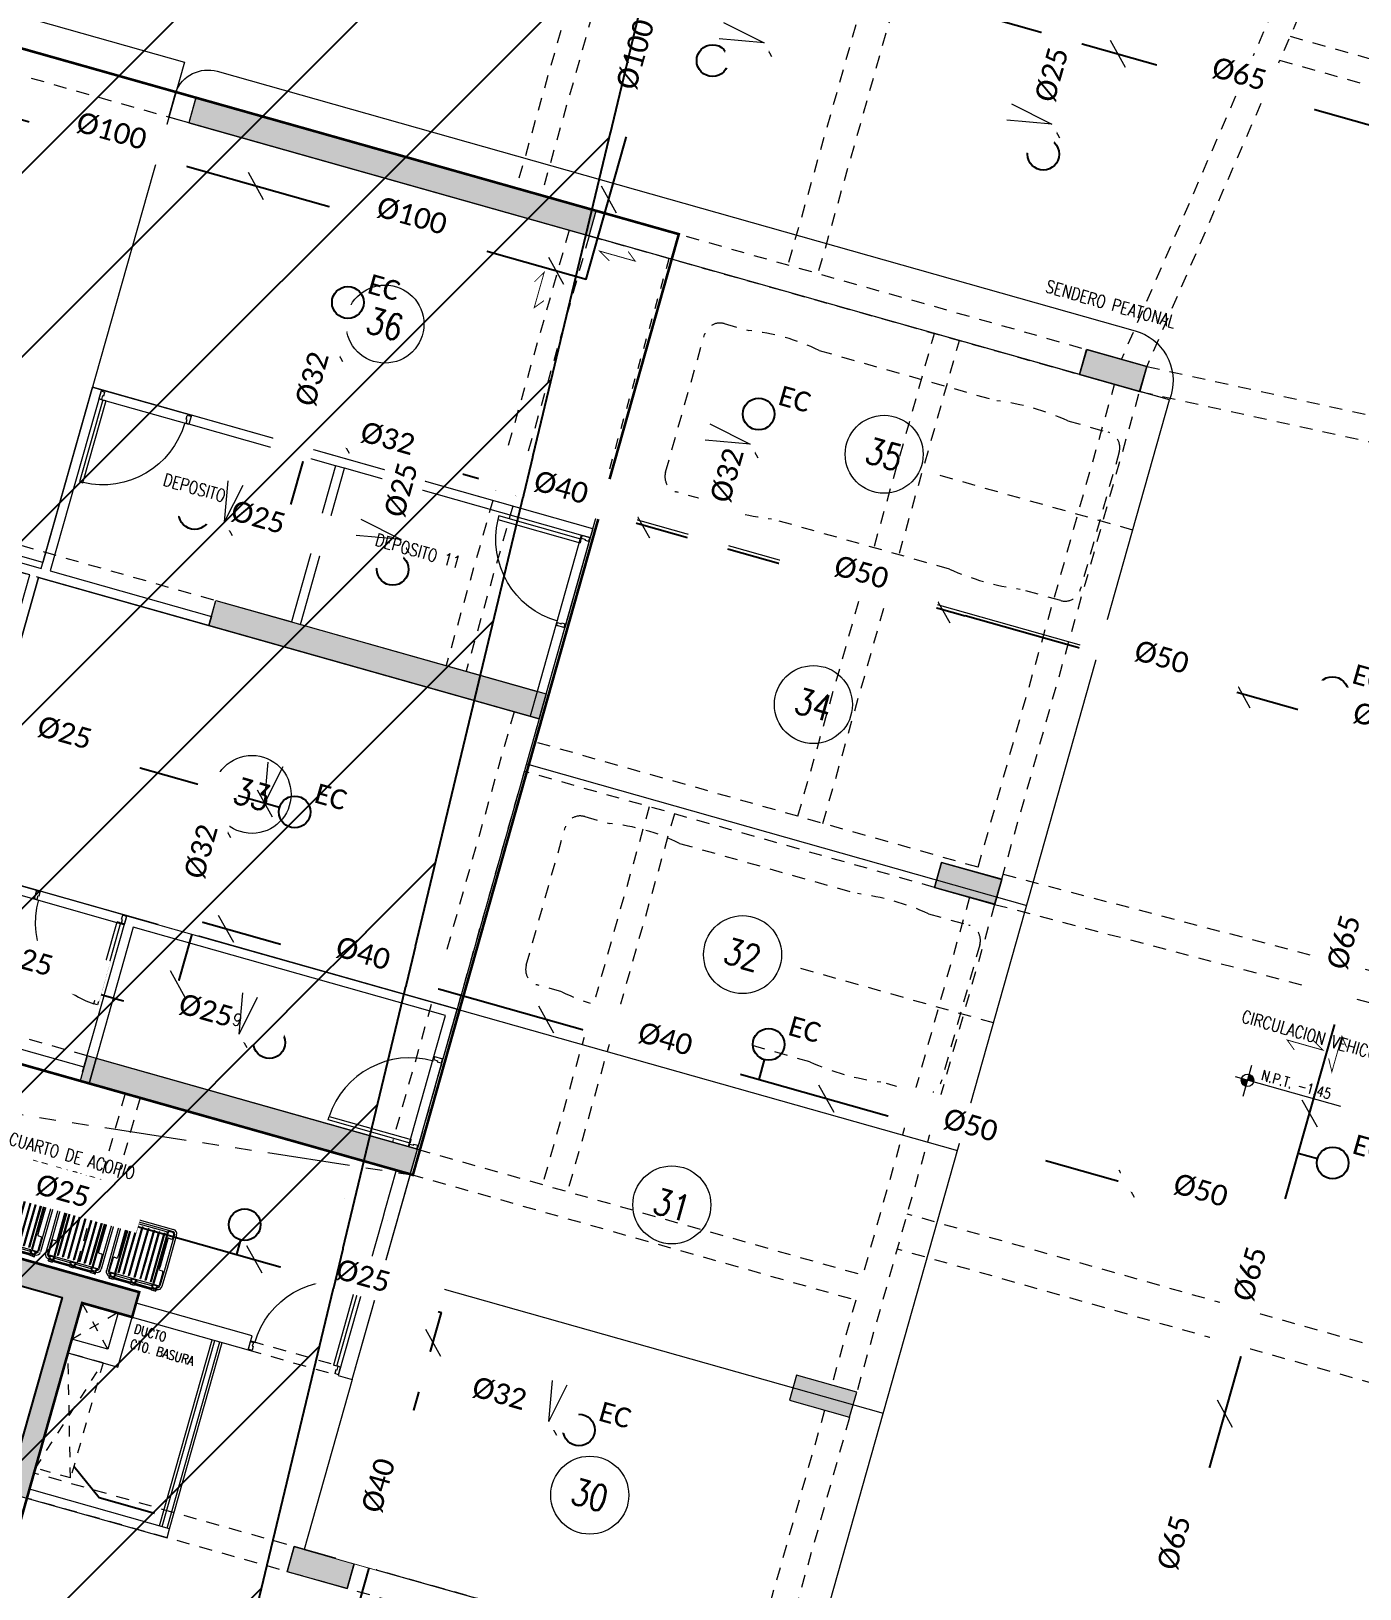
# Model space of a CAD drawing. Header units: inches. Extents: x 0 to 766, y -245 to 236.
# Drawn here: x 123.75 to 136.53, y -201.89 to -186.91 of the extents above; entities that cross this region are included whole.
import ezdxf
from ezdxf.enums import TextEntityAlignment as Align

# ---------------------------------------------------------------- set-up
doc = ezdxf.new("R2010")
doc.units = ezdxf.units.IN
doc.header["$MEASUREMENT"] = 0
for name, pattern in [('CONTINUA', [0]), ('DASHED2', [0.375, 0.25, -0.125]), ('HIDDEN2', [0.1875, 0.125, -0.0625]), ('PHANTOM2', [31.75, 15.875, -3.175, 3.175, -3.175, 3.175, -3.175])]:
    doc.linetypes.add(name, pattern=pattern)
for name, color, linetype, lineweight in [('00 SOS 911 - ACCES. ACI', 125, 'Continuous', 9), ('000 SOS 911 - ACCESORIOS ACI', 3, 'Continuous', 20), ('000 SOS 911 ROCIADORES', 5, 'Continuous', 25), ('000 SOS 911 SOPORTES ACI', 3, 'Continuous', 25), ('000 SOS 911 TEXTOS', 4, 'Continuous', 0), ('000 SOS 911 TUBERIA ACI', 1, 'Continuous', 25), ('A-PISOS', 251, 'Continuous', 5), ('A-PLACAS', 251, 'Continuous', 9), ('A-VIGAS', 251, 'HIDDEN2', 9), ('CELOSIA', 251, 'Continuous', 9), ('CIRCULACION PEATONAL', 251, 'Continuous', 5), ('DOBLE MURO 0.09', 251, 'Continuous', 5), ('HATCH', 251, 'Continuous', 9), ('MUMERACIONESTAC', 251, 'Continuous', 9), ('MURO-BAJO', 251, 'Continuous', 9), ('MUROS', 251, 'Continuous', 9), ('NIVELES-NPT', 251, 'Continuous', 9), ('PROYECCION', 251, 'DASHED2', 9), ('PROYECCIONES', 251, 'HIDDEN2', 9), ('PUERTAS', 251, 'Continuous', 9), ('Tabique 0.09', 251, 'Continuous', 5), ('TEXTO-AMBIENTE', 251, 'Continuous', 9), ('TEXTO-INDICACIONES', 251, 'Continuous', 9), ('VEREDAS', 251, 'Continuous', 9)]:
    doc.layers.add(name, color=color, linetype=linetype, lineweight=lineweight)
doc.layers.add('LAYERYYY', color=7, linetype='Continuous')
doc.layers.add('relleno', color=7, linetype='Continuous')
doc.styles.add('P&R', font='calibril.ttf')
doc.styles.add('ROMANS', font='romans.shx', dxfattribs={"width": 0.8})

# ---------------------------------------------------------------- blocks, each defined once
blk = doc.blocks.new('ESTR_PISO-SS')
at = {"layer": 'HATCH'}
h = blk.add_hatch(color=251, dxfattribs=at)
h.dxf.hatch_style = 1
h.paths.add_polyline_path([(8.478, 18.6), (5.028, 18.6), (5.028, 17.15), (5.278, 17.15), (5.278, 18.35), (8.478, 18.35)])
h.paths.add_polyline_path([(4.028, 23.92), (8.478, 23.92), (8.478, 24.17), (5.278, 24.17), (5.278, 25.35), (5.028, 25.35), (5.028, 24.17), (4.028, 24.17)])
h.paths.add_polyline_path([(12.478, 20.57), (12.478, 22.52), (16.178, 22.52), (16.178, 20.57), (16.378, 20.57), (16.378, 22.52), (16.878, 22.52), (16.878, 22.77), (12.478, 22.77), (12.478, 29.37), (12.278, 29.37), (12.278, 20.57)])
h.paths.add_polyline_path([(15.778, 24.57), (19.078, 24.57), (19.078, 24.82), (15.778, 24.82)])
h.paths.add_polyline_path([(-2.283, 28.477), (-2.882, 28.446), (-2.869, 28.196), (-2.27, 28.227)])
h.paths.add_polyline_path([(-2.023, 23.484), (-2.622, 23.452), (-2.609, 23.203), (-2.01, 23.234)])
h.paths.add_polyline_path([(-2.543, 33.47), (-3.142, 33.439), (-3.129, 33.189), (-2.53, 33.22)])
h.paths.add_polyline_path([(4.028, 33.97), (9.128, 33.97), (9.128, 33.72), (5.378, 33.72), (5.378, 33.32), (5.128, 33.32), (5.128, 33.72), (4.028, 33.72)])
h.paths.add_polyline_path([(4.028, 29.27), (5.028, 29.27), (5.028, 29.87), (5.378, 29.87), (5.378, 29.27), (8.478, 29.27), (8.478, 29.02), (4.028, 29.02)])
h.paths.add_polyline_path([(5.678, 44.02), (6.528, 44.02), (6.528, 43.72), (5.678, 43.72)])
h.paths.add_polyline_path([(6.028, 41.32), (6.028, 40.27), (5.678, 40.27), (5.678, 41.32)])
h.paths.add_polyline_path([(3.178, 41.07), (3.178, 41.67), (2.928, 41.67), (2.928, 41.07)])
h.paths.add_polyline_path([(-3.188, 41.072), (-3.788, 41.041), (-3.775, 40.791), (-3.175, 40.822)])
h.paths.add_polyline_path([(17.728, 41.32), (17.728, 40.27), (17.378, 40.27), (17.378, 41.32)])
h.paths.add_polyline_path([(24.628, 44.795), (24.628, 44.195), (24.378, 44.195), (24.378, 44.795)])
h.paths.add_polyline_path([(24.628, 40.87), (24.628, 40.27), (24.378, 40.27), (24.378, 40.87)])
h.paths.add_polyline_path([(14.278, 33.72), (18.278, 33.72), (18.278, 33.97), (14.278, 33.97)])
h.paths.add_polyline_path([(15.778, 29.37), (19.078, 29.37), (19.078, 29.12), (15.778, 29.12)])
h.paths.add_polyline_path([(23.178, 28.595), (23.778, 28.595), (23.778, 28.845), (23.178, 28.845)])
h.paths.add_polyline_path([(23.178, 33.72), (23.778, 33.72), (23.778, 33.97), (23.178, 33.97)])
h.paths.add_polyline_path([(30.578, 28.725), (31.178, 28.725), (31.178, 28.975), (30.578, 28.975)])
h.paths.add_polyline_path([(36.628, 29.65), (36.628, 28.725), (36.878, 28.725), (36.878, 29.65)])
h.paths.add_polyline_path([(41.753, 30), (41.753, 29.4), (42.003, 29.4), (42.003, 30)])
h.paths.add_polyline_path([(46.878, 23.1), (46.878, 22.5), (47.128, 22.5), (47.128, 23.1)])
h.paths.add_polyline_path([(41.753, 22.75), (41.753, 22.15), (42.003, 22.15), (42.003, 22.75)])
h.paths.add_polyline_path([(28.078, 15.69), (27.828, 15.69), (27.828, 16.4), (28.078, 16.4)])
h.paths.add_polyline_path([(23.178, 20.57), (23.778, 20.57), (23.778, 20.82), (23.178, 20.82)])
h.paths.add_polyline_path([(23.178, 23.47), (23.778, 23.47), (23.778, 23.72), (23.178, 23.72)])
h.paths.add_polyline_path([(30.578, 20.15), (31.178, 20.15), (31.178, 20.4), (30.578, 20.4)])
h.paths.add_polyline_path([(36.628, 22.75), (36.628, 22.15), (36.878, 22.15), (36.878, 22.75)])
h.paths.add_polyline_path([(30.578, 25.2), (31.178, 25.2), (31.178, 25.45), (30.578, 25.45)])
h.paths.add_polyline_path([(18.978, 20.57), (19.578, 20.57), (19.578, 20.82), (18.978, 20.82)])
h.paths.add_polyline_path([(16.428, 12.87), (12.278, 12.87), (12.278, 13.12), (16.178, 13.12), (16.178, 18.52), (12.478, 18.52), (12.478, 15.12), (12.278, 15.12), (12.278, 18.77), (16.428, 18.77)])
h.paths.add_polyline_path([(5.028, 13.45), (8.478, 13.45), (8.478, 13.2), (5.028, 13.2)])
h.paths.add_polyline_path([(6.203, 46.52), (6.203, 46.77), (17.728, 46.77), (17.728, 46.52)])
h.paths.add_polyline_path([(11.553, 40.27), (11.803, 40.27), (11.803, 46.515), (11.553, 46.515)])
at = {"layer": 'A-PLACAS', "elevation": 0}
for points in [[(14.278, 33.72), (18.278, 33.72), (18.278, 33.97), (14.278, 33.97)], [(23.178, 33.72), (23.778, 33.72), (23.778, 33.97), (23.178, 33.97)], [(12.478, 20.57), (12.478, 22.52), (16.178, 22.52), (16.178, 20.57), (16.378, 20.57), (16.378, 22.52), (16.878, 22.52), (16.878, 22.77), (12.478, 22.77), (12.478, 29.37), (12.278, 29.37), (12.278, 20.57)], [(15.778, 29.37), (19.078, 29.37), (19.078, 29.12), (15.778, 29.12)], [(23.178, 28.595), (23.778, 28.595), (23.778, 28.845), (23.178, 28.845)], [(15.778, 24.57), (19.078, 24.57), (19.078, 24.82), (15.778, 24.82)], [(23.178, 23.47), (23.778, 23.47), (23.778, 23.72), (23.178, 23.72)], [(18.978, 20.57), (19.578, 20.57), (19.578, 20.82), (18.978, 20.82)]]:
    blk.add_lwpolyline(points, close=True, dxfattribs=at)
at = {"layer": 'A-VIGAS'}
for p, q in [((20.193, 40.42, 0), (20.193, 33.97, 0)), ((20.493, 40.42, 0), (20.493, 33.97, 0)), ((17.478, 40.27, 0), (17.478, 33.97, 0)), ((17.728, 40.27, 0), (17.728, 33.97, 0)), ((24.375, 40.27, 0), (23.525, 33.97, 0)), ((24.628, 40.27, 0), (23.778, 33.97)), ((24.241, 37.401, 0), (30.078, 37.401, 0)), ((24.207, 37.151, 0), (30.078, 37.151, 0)), ((23.778, 33.97, 0), (28.055, 34.228, 0)), ((11.803, 33.97, 0), (14.278, 33.97, 0)), ((18.278, 33.97, 0), (23.178, 33.97)), ((23.778, 33.72), (28.104, 33.981, 0)), ((12.478, 33.72, 0), (14.278, 33.72, 0)), ((18.078, 33.72, 0), (18.078, 29.37, 0)), ((18.278, 33.72, 0), (18.278, 29.37, 0)), ((18.278, 33.72, 0), (23.178, 33.72)), ((21.728, 28.895, 0), (21.728, 33.72, 0)), ((21.978, 28.895, 0), (21.978, 33.72, 0)), ((23.528, 28.895, 0), (23.528, 33.72, 0)), ((23.778, 28.845, 0), (23.778, 33.72, 0)), ((12.478, 29.37, 0), (15.778, 29.37, 0)), ((12.478, 29.12, 0), (15.778, 29.12, 0)), ((18.828, 29.12, 0), (18.828, 24.82, 0)), ((19.078, 29.12, 0), (19.078, 28.895, 0)), ((23.778, 28.895), (30.578, 29.025)), ((23.528, 28.895, 0), (19.078, 28.895, 0)), ((23.778, 28.595, 0), (30.578, 28.725)), ((23.178, 28.595, 0), (19.078, 28.595, 0)), ((19.078, 28.595, 0), (19.078, 24.82, 0)), ((20.328, 28.595, 0), (20.328, 24.82, 0)), ((20.578, 28.595, 0), (20.578, 24.82, 0)), ((23.528, 28.595, 0), (23.528, 24.82, 0)), ((23.778, 28.595, 0), (23.778, 23.72, 0)), ((30.578, 25.5, 0), (23.778, 25.5, 0)), ((30.578, 25.15, 0), (23.778, 25.15, 0)), ((15.778, 24.82, 0), (12.478, 24.82, 0)), ((19.078, 24.82, 0), (23.528, 24.82, 0)), ((15.778, 24.57, 0), (12.478, 24.57, 0)), ((16.228, 24.57, 0), (16.228, 22.77, 0)), ((16.378, 24.57, 0), (16.378, 22.77, 0)), ((19.078, 24.57, 0), (23.528, 24.57, 0)), ((23.528, 24.57, 0), (23.528, 23.72, 0)), ((23.528, 23.47, 0), (23.528, 20.82, 0)), ((23.778, 23.467, 0), (23.778, 20.82, 0)), ((23.178, 20.82, 0), (16.378, 20.82, 0)), ((23.178, 20.57, 0), (16.378, 20.57, 0))]:
    blk.add_line(p, q, dxfattribs=at)
blk = doc.blocks.new('P-90 MARCO 3.5x1.5')
at = {"layer": 'PUERTAS'}
for p, q in [((0.038, 0.076), (0.038, 0.896)), ((0.038, 0.896), (0.073, 0.896)), ((0.073, 0.896), (0.073, 0.076)), ((0.038, 0.076), (0.073, 0.076))]:
    blk.add_line(p, q, dxfattribs=at)
at = {"layer": 'PUERTAS', "linetype": 'Continuous'}
for p, q in [((0, 0), (0, 0.076)), ((0, 0.076), (0.028, 0.076)), ((0.028, 0.076), (0.028, 0.038)), ((0.028, 0.038), (0.038, 0.038)), ((0.038, 0.038), (0.038, 0)), ((0.862, 0.038), (0.862, 0)), ((0.872, 0.038), (0.862, 0.038)), ((0.9, 0.076), (0.872, 0.076)), ((0.872, 0.076), (0.872, 0.038)), ((0.9, 0), (0.9, 0.076)), ((0, 0), (0.038, 0)), ((0.9, 0), (0.862, 0))]:
    blk.add_line(p, q, dxfattribs=at)
at = {"layer": 'PUERTAS', "color": 7, "linetype": 'Continuous'}
blk.add_arc((0.038, 0.076), 0.82, 0, 87.5537, dxfattribs=at)
blk = doc.blocks.new('A$C52C31F00')
at = {"linetype": 'ByBlock'}
for p, q in [((-0.237, 0.617), (0.237, 0.617)), ((-0.278, 0.576), (-0.278, 0.24)), ((-0.258, 0.576), (-0.258, 0.24)), ((-0.249, 0.576), (-0.249, 0.532)), ((-0.216, 0.524), (-0.241, 0.524)), ((-0.237, 0.597), (0.237, 0.597)), ((-0.237, 0.588), (-0.208, 0.588)), ((-0.208, 0.516), (-0.208, 0.24)), ((-0.195, 0.576), (-0.195, 0.24)), ((-0.187, 0.576), (-0.187, 0.24)), ((0.179, 0.577), (-0.179, 0.577)), ((-0.164, 0.24), (-0.164, 0.561)), ((-0.164, 0.561), (-0.157, 0.561)), ((-0.157, 0.561), (-0.157, 0.24)), ((-0.113, 0.561), (-0.106, 0.561)), ((-0.113, 0.24), (-0.113, 0.561)), ((-0.106, 0.561), (-0.106, 0.24)), ((-0.061, 0.561), (-0.054, 0.561)), ((-0.061, 0.24), (-0.061, 0.561)), ((-0.054, 0.561), (-0.054, 0.24)), ((-0.003, 0.24), (-0.003, 0.561)), ((-0.003, 0.561), (0.004, 0.561)), ((0.004, 0.561), (0.004, 0.24)), ((0.055, 0.561), (0.061, 0.561)), ((0.055, 0.24), (0.055, 0.561)), ((0.061, 0.561), (0.061, 0.24)), ((0.105, 0.561), (0.112, 0.561)), ((0.105, 0.24), (0.105, 0.561)), ((0.112, 0.561), (0.112, 0.24)), ((0.158, 0.24), (0.158, 0.561)), ((0.158, 0.561), (0.165, 0.561)), ((0.165, 0.561), (0.165, 0.24)), ((0.187, 0.576), (0.187, 0.24)), ((0.195, 0.576), (0.195, 0.24)), ((0.237, 0.588), (0.208, 0.588)), ((0.208, 0.516), (0.208, 0.24)), ((0.216, 0.524), (0.241, 0.524)), ((0.249, 0.576), (0.249, 0.532)), ((0.258, 0.576), (0.258, 0.24)), ((0.278, 0.576), (0.278, 0.24)), ((-0.278, 0.24), (-0.278, 0.061)), ((-0.258, 0.24), (-0.258, 0.061)), ((-0.249, 0.196), (-0.249, 0.063)), ((-0.216, 0.205), (-0.241, 0.205)), ((-0.208, 0.24), (-0.208, 0.213)), ((-0.195, 0.24), (-0.195, 0.055)), ((-0.187, 0.24), (-0.187, 0.063)), ((-0.164, 0.074), (-0.164, 0.24)), ((-0.157, 0.24), (-0.157, 0.074)), ((-0.113, 0.074), (-0.113, 0.24)), ((-0.106, 0.24), (-0.106, 0.074)), ((-0.061, 0.074), (-0.061, 0.24)), ((-0.054, 0.24), (-0.054, 0.074)), ((-0.003, 0.074), (-0.003, 0.24)), ((0.004, 0.24), (0.004, 0.074)), ((0.055, 0.074), (0.055, 0.24)), ((0.061, 0.24), (0.061, 0.074)), ((0.105, 0.074), (0.105, 0.24)), ((0.112, 0.24), (0.112, 0.074)), ((0.158, 0.074), (0.158, 0.24)), ((0.165, 0.24), (0.165, 0.074)), ((0.187, 0.24), (0.187, 0.063)), ((0.195, 0.24), (0.195, 0.055)), ((0.208, 0.24), (0.208, 0.213)), ((0.216, 0.205), (0.241, 0.205)), ((0.249, 0.196), (0.249, 0.063)), ((0.258, 0.24), (0.258, 0.061)), ((0.278, 0.24), (0.278, 0.061)), ((0.241, 0.055), (-0.241, 0.055)), ((-0.237, 0.02), (-0.23, 0.02)), ((-0.235, 0.004), (-0.235, 0.011)), ((-0.235, 0.011), (-0.233, 0.011)), ((-0.235, 0.004), (-0.233, 0.004)), ((-0.233, 0), (-0.233, 0.015)), ((-0.233, 0.015), (-0.229, 0.015)), ((-0.229, 0), (-0.233, 0)), ((-0.232, 0.051), (-0.188, 0.051)), ((-0.229, 0.015), (-0.229, 0)), ((-0.229, 0.011), (-0.228, 0.011)), ((-0.229, 0.004), (-0.228, 0.004)), ((-0.228, 0), (-0.228, 0.016)), ((-0.228, 0.016), (-0.192, 0.016)), ((-0.228, 0), (-0.192, 0)), ((-0.224, 0.025), (-0.197, 0.025)), ((-0.21, 0.016), (-0.21, 0)), ((-0.192, 0), (-0.192, 0.016)), ((-0.018, 0.011), (-0.192, 0.011)), ((-0.018, 0.004), (-0.192, 0.004)), ((-0.19, 0.02), (-0.02, 0.02)), ((-0.181, 0.041), (-0.029, 0.041)), ((-0.157, 0.074), (-0.164, 0.074)), ((-0.106, 0.074), (-0.113, 0.074)), ((-0.054, 0.074), (-0.061, 0.074)), ((-0.027, 0.02), (-0.02, 0.02)), ((-0.022, 0.051), (0.022, 0.051)), ((-0.018, 0), (-0.018, 0.016)), ((-0.018, 0.016), (0.018, 0.016)), ((-0.018, 0), (0.018, 0)), ((-0.014, 0.025), (0.014, 0.025)), ((0.004, 0.074), (-0.003, 0.074)), ((0, 0.016), (0, 0)), ((0.018, 0), (0.018, 0.016)), ((0.192, 0.011), (0.018, 0.011)), ((0.192, 0.004), (0.018, 0.004)), ((0.02, 0.02), (0.19, 0.02)), ((0.029, 0.041), (0.181, 0.041)), ((0.061, 0.074), (0.055, 0.074)), ((0.112, 0.074), (0.105, 0.074)), ((0.165, 0.074), (0.158, 0.074)), ((0.232, 0.051), (0.188, 0.051)), ((0.228, 0.016), (0.192, 0.016)), ((0.192, 0), (0.192, 0.016)), ((0.228, 0), (0.192, 0)), ((0.224, 0.025), (0.197, 0.025)), ((0.21, 0.016), (0.21, 0)), ((0.228, 0), (0.228, 0.016)), ((0.229, 0.011), (0.228, 0.011)), ((0.229, 0.004), (0.228, 0.004)), ((0.229, 0.015), (0.229, 0)), ((0.233, 0.015), (0.229, 0.015)), ((0.229, 0), (0.233, 0)), ((0.23, 0.02), (0.237, 0.02)), ((0.237, 0.02), (0.23, 0.02)), ((0.233, 0), (0.233, 0.015)), ((0.235, 0.011), (0.233, 0.011)), ((0.235, 0.004), (0.233, 0.004)), ((0.235, 0.004), (0.235, 0.011))]:
    blk.add_line(p, q, dxfattribs=at)
for centre, radius, start, end in [((-0.237, 0.576), 0.0416, 90, 180), ((0.237, 0.576), 0.0416, 0, 90), ((-0.237, 0.576), 0.0208, 90, 180), ((-0.237, 0.576), 0.0125, 90, 180), ((-0.241, 0.532), 0.00832, 180, 270), ((-0.216, 0.516), 0.00832, 0, 90), ((-0.208, 0.576), 0.0208, 0, 90), ((-0.208, 0.576), 0.0125, 0, 90), ((-0.179, 0.568), 0.00832, 90, 180), ((0.179, 0.568), 0.00832, 0, 90), ((0.179, 0.568), 0.00832, 0, 90), ((0.208, 0.576), 0.0208, 90, 180), ((0.208, 0.576), 0.0125, 90, 180), ((0.216, 0.516), 0.00832, 90, 180), ((0.237, 0.576), 0.0208, 0, 90), ((0.237, 0.576), 0.0125, 0, 90), ((0.241, 0.532), 0.00832, 270, 0), ((-0.241, 0.196), 0.00832, 90, 180), ((-0.216, 0.213), 0.00832, 270, 0), ((0.216, 0.213), 0.00832, 180, 270), ((0.241, 0.196), 0.00832, 0, 90), ((-0.237, 0.061), 0.0416, 180, 270), ((-0.237, 0.061), 0.0208, 180, 263.6322), ((-0.241, 0.063), 0.00832, 180, 270), ((-0.173, 0.056), 0.0673, 180.3677, 215.6892), ((-0.173, 0.056), 0.0589, 184.6708, 211.6379), ((-0.247, 0.056), 0.0589, 328.3621, 355.3292), ((-0.247, 0.056), 0.0673, 324.3108, 359.6323), ((-0.179, 0.063), 0.00832, 180, 270), ((0.037, 0.056), 0.0673, 180.3677, 215.6892), ((0.037, 0.056), 0.0589, 184.6708, 211.6379), ((-0.037, 0.056), 0.0589, 328.3621, 355.3292), ((-0.037, 0.056), 0.0673, 324.3108, 359.6323), ((0.179, 0.063), 0.00832, 270, 0), ((0.247, 0.056), 0.0673, 180.3677, 215.6892), ((0.247, 0.056), 0.0589, 184.6708, 211.6379), ((0.173, 0.056), 0.0589, 328.3621, 355.3292), ((0.173, 0.056), 0.0673, 324.3108, 359.6323), ((0.237, 0.061), 0.0416, 270, 0), ((0.237, 0.061), 0.0208, 276.3678, 0), ((0.241, 0.063), 0.00832, 270, 0)]:
    blk.add_arc(centre, radius, start, end, dxfattribs=at)
blk = doc.blocks.new('NPT')
at = {"layer": 'NIVELES-NPT'}
h = blk.add_hatch(color=256, dxfattribs=at)
h.paths.add_polyline_path([(0, -0.061), (0, 0), (-0.06, 0, 0.004279), (-0.06, -0.001, 0.414214)])
h.paths.add_polyline_path([(0, 0), (0.06, 0, 0.409209), (0, 0.059)])
blk.add_line((0.932, 0), (-0.119, 0), dxfattribs=at)
blk.add_lwpolyline([(0, -0.16), (0, 0.149)], dxfattribs=at)
at = {"layer": 'NIVELES-NPT', "linetype": 'Continuous'}
blk.add_circle((0, -0.001), 0.0603, dxfattribs=at)
at = {"layer": 'NIVELES-NPT', "style": 'ROMANS', "width": 0.8}
blk.add_attdef('N.P.T.±0.00', (0.118, 0.036), '', height=0.1, dxfattribs=at)
blk = doc.blocks.new('UPR1')
at = {"layer": '000 SOS 911 ROCIADORES'}
blk.add_circle((0, 0), 6, dxfattribs=at)
blk = doc.blocks.new('SPRIG4')
blk.add_circle((0, 0), 6)
at = {"layer": 'LAYERYYY', "insert": (11.62, 12.96), "char_height": 7.5, "width": 9.4411, "attachment_point": 2, "style": 'P&R'}
blk.add_mtext('EC', dxfattribs=at)
blk = doc.blocks.new('000 SOS911 - COLGADORES')
at = {"layer": '000 SOS 911 - ACCESORIOS ACI'}
blk.add_lwpolyline([(2289.82, 2442.904), (2290.031, 2442.693)], dxfattribs=at)
blk = doc.blocks.new('Soporte Longitudinal')
at = {"layer": '000 SOS 911 SOPORTES ACI', "const_width": 0.02}
blk.add_lwpolyline([(-0.14, -0.149), (-0.405, 0), (0.405, 0), (0.197, 0.164)], dxfattribs=at)

msp = doc.modelspace()

# ---------------------------------------------------------------- linework, layer by layer
at = {"elevation": 0}
msp.add_lwpolyline([(124.939, -201.159), (124.406, -201.009), (124.162, -200.709)], dxfattribs=at)
at = {"layer": '000 SOS 911 - ACCESORIOS ACI'}
for q in [(126.033, -193.937, 0), (126.175, -193.977, 0)]:
    msp.add_line((125.998, -194.332, 0), q, dxfattribs=at)
at = {"layer": '000 SOS 911 TUBERIA ACI'}
for p, q in [((131.023, -186.226, 0), (130.718, -187.307, 0)), ((131.023, -186.226, 0), (133.791, -187.009, 0)), ((133.527, -187.943, 0), (133.791, -187.009, 0)), ((133.791, -187.009, 0), (137.242, -187.984, 0)), ((126.517, -190.512, 0), (126.757, -189.663, 0)), ((126.517, -190.512, 0), (126.158, -191.78, 0)), ((126.449, -190.752, 0), (130.087, -191.781, 0)), ((130.706, -190.736, 0), (130.387, -191.865, 0)), ((127.267, -191.951, 0), (127.521, -191.055, 0)), ((125.471, -191.586, 0), (126.158, -191.78, 0)), ((130.087, -191.781, 0), (132.734, -192.529, 0)), ((136.196, -193.508, 0), (132.734, -192.529, 0)), ((126.14, -194.373, 0), (122.752, -193.415, 0)), ((135.833, -198.061, 0), (137.12, -193.509, 0)), ((137.052, -193.75, 0), (136.196, -193.508, 0)), ((125.678, -194.242, 0), (125.326, -195.488, 0)), ((125.326, -195.488, 0), (125.08, -196.359, 0)), ((125.08, -196.359, 0), (123.037, -195.782, 0)), ((125.08, -196.359, 0), (125.895, -196.59, 0)), ((135.936, -197.695, 0), (136.12, -197.747, 0)), ((122.528, -197.765, 0), (127.698, -199.229, 0)), ((135.605, -198.866, 0), (135.833, -198.061, 0)), ((135.605, -198.866, 0), (134.763, -201.845, 0)), ((134.572, -202.519, 0), (134.763, -201.845, 0))]:
    msp.add_line(p, q, dxfattribs=at)
at = {"layer": '000 SOS 911 TUBERIA ACI', "elevation": 0}
for points in [[(119.355, -188.063), (119.753, -186.653), (129.088, -189.292), (130.176, -185.442)], [(130.45, -187.232), (130.718, -187.307)], [(136.223, -193.414), (136.196, -193.508)], [(125.335, -195.456), (135.738, -198.397)], [(130.802, -196.797), (130.748, -196.987)], [(125.765, -198.53), (125.726, -198.67)], [(126.664, -202.886), (127.698, -199.229)], [(128.873, -200.317), (127.5, -199.929)]]:
    msp.add_lwpolyline(points, dxfattribs=at)
at = {"layer": 'CELOSIA', "color": 6}
for p, q in [((125.012, -201.287, 0), (125.518, -199.497, 0)), ((125.06, -201.3, 0), (125.566, -199.51, 0))]:
    msp.add_line(p, q, dxfattribs=at)
at = {"layer": 'CIRCULACION PEATONAL', "color": 251, "linetype": 'CONTINUA', "ltscale": 0.25, "elevation": 0}
msp.add_lwpolyline([(120.415, -185.843), (125.226, -187.204), (123.866, -192.015), (119.055, -190.655)], close=True, dxfattribs=at)
for points in [[(126.379, -201.507), (131.19, -202.867), (134.699, -190.453), (125.077, -187.733)], [(129.154, -191.691), (124.342, -190.331)], [(128.637, -193.52), (129.208, -191.499), (134.019, -192.859)], [(123.825, -192.159), (128.637, -193.52), (127.848, -196.31)], [(128.514, -193.953), (133.326, -195.313)], [(127.848, -196.31), (132.659, -197.671)], [(127.134, -198.836), (131.945, -200.197)], [(126.841, -199.871), (126.379, -201.507), (130.324, -202.622)]]:
    msp.add_lwpolyline(points, dxfattribs=at)
at = {"layer": 'CIRCULACION PEATONAL', "color": 251, "linetype": 'DASHED2', "ltscale": 0.25, "elevation": 0}
msp.add_lwpolyline([(129.208, -191.499), (129.888, -189.093)], dxfattribs=at)
at = {"layer": 'DOBLE MURO 0.09', "color": 251}
for p, q in [((121.086, -195.968, 0), (124.261, -196.866, 0)), ((124.31, -197.025, 0), (121.048, -196.103, 0)), ((126.821, -197.735, 0), (126.735, -197.71, 0)), ((127.264, -197.86, 0), (127.155, -198.245, 0)), ((127.399, -197.898, 0), (127.264, -197.86, 0)), ((126.841, -199.871, 0), (127.399, -197.898, 0)), ((126.761, -198.133, 0), (126.761, -198.133, 0)), ((127.155, -198.245, 0), (127.131, -198.331, 0)), ((127.131, -198.331, 0), (126.706, -199.833, 0)), ((127.179, -198.345, 0), (127.179, -198.345, 0)), ((124.765, -199.128, 0), (124.792, -199.032, 0)), ((124.724, -199.272, 0), (124.762, -199.138, 0)), ((125.878, -199.453, 0), (124.762, -199.138, 0)), ((124.59, -199.232, 0), (124.491, -199.581, 0)), ((124.588, -199.753, 0), (124.724, -199.272, 0)), ((124.724, -199.272, 0), (124.724, -199.272, 0)), ((124.724, -199.272, 0), (125.84, -199.588, 0)), ((124.145, -199.483, 0), (124.107, -199.617, 0)), ((124.491, -199.581, 0), (124.145, -199.483, 0)), ((124.491, -199.581, 0), (124.145, -199.483, 0)), ((125.84, -199.588, 0), (125.878, -199.453, 0)), ((124.107, -199.617, 0), (124.588, -199.753, 0)), ((126.706, -199.833, 0), (126.841, -199.871, 0)), ((126.755, -199.846, 0), (126.755, -199.846, 0))]:
    msp.add_line(p, q, dxfattribs=at)
at = {"layer": 'DOBLE MURO 0.09', "color": 251, "elevation": 0}
for points in [[(126.841, -199.871), (127.848, -196.31), (123.036, -194.95), (123.825, -192.159)], [(120.298, -198.021), (119.767, -199.897), (120.393, -200.074), (120.431, -199.939), (119.998, -199.817), (120.49, -198.075), (124.051, -199.082), (123.558, -200.824), (123.125, -200.701), (123.087, -200.836), (123.712, -201.013)]]:
    msp.add_lwpolyline(points, dxfattribs=at)
at = {"layer": 'MUMERACIONESTAC', "linetype": 'Continuous'}
for centre in [(127.155, -189.724, 0), (131.954, -190.976, 0), (131.274, -193.382, 0), (125.877, -194.246, 0), (130.593, -195.787, 0), (129.913, -198.193, 0), (129.124, -200.984, 0)]:
    msp.add_circle(centre, 0.375, dxfattribs=at)
at = {"layer": 'MURO-BAJO', "color": 251}
for p, q in [((124.429, -190.356, 0), (125.295, -190.6, 0)), ((124.404, -190.442, 0), (125.27, -190.687, 0)), ((129.042, -191.753, 0), (128.798, -192.619, 0)), ((129.129, -191.778, 0), (128.884, -192.644, 0)), ((124.648, -195.499, 0), (123.782, -195.254, 0)), ((124.672, -195.413, 0), (123.806, -195.168, 0)), ((127.38, -197.633, 0), (127.625, -196.767, 0)), ((127.467, -197.657, 0), (127.712, -196.791, 0))]:
    msp.add_line(p, q, dxfattribs=at)
at = {"layer": 'MUROS'}
for p, q in [((124.429, -190.356, 0), (124.342, -190.331, 0)), ((125.486, -192.535, 0), (125.529, -192.381, 0)), ((125.529, -192.381, 0), (126.251, -192.585, 0)), ((126.347, -192.613, 0), (128.608, -193.252, 0)), ((124.388, -196.787, 0), (127.467, -197.657, 0)), ((124.792, -199.032, 0), (120.558, -197.835, 0)), ((126.796, -197.728, 0), (126.796, -197.728, 0)), ((127.254, -197.857, 0), (126.918, -197.762, 0)), ((124.243, -199.136, 0), (124.148, -199.473, 0)), ((124.724, -199.272, 0), (124.243, -199.136, 0)), ((124.107, -199.617, 0), (123.753, -200.868, 0))]:
    msp.add_line(p, q, dxfattribs=at)
at = {"layer": 'MUROS', "color": 4}
for p, q in [((124.988, -201.28, 0), (125.494, -199.49, 0)), ((125.084, -201.307, 0), (125.59, -199.517, 0))]:
    msp.add_line(p, q, dxfattribs=at)
at = {"layer": 'MUROS', "elevation": 0}
for points in [[(129.186, -188.635), (125.337, -187.547), (125.269, -187.787), (129.118, -188.876)], [(133.901, -189.968), (134.479, -190.131), (134.411, -190.372), (133.833, -190.209)], [(132.507, -194.9), (133.085, -195.063), (133.017, -195.303), (132.439, -195.14)], [(131.69, -199.995), (131.113, -199.831), (131.045, -200.072), (131.622, -200.235)], [(126.282, -201.479), (126.86, -201.643), (126.792, -201.883), (126.214, -201.72)]]:
    msp.add_lwpolyline(points, close=True, dxfattribs=at)
at = {"layer": 'PROYECCION', "color": 6, "ltscale": 0.5}
for p, q in [((134.346, -191.704, 0), (132.462, -191.172, 0)), ((133.006, -196.444, 0), (131.122, -195.911, 0))]:
    msp.add_line(p, q, dxfattribs=at)
at = {"layer": 'PROYECCION', "ltscale": 0.5, "elevation": 0}
for points in [[(133.84, -192.277, -0.414214), (133.652, -192.382), (133.261, -192.272, -0.073612), (132.581, -192.079), (130.87, -191.596, -0.089651), (130.194, -191.404), (129.958, -191.338, -0.414214), (129.852, -191.149), (130.227, -189.825, -0.414214), (130.415, -189.719), (130.652, -189.786, -0.089651), (131.328, -189.977), (133.039, -190.461, -0.073612), (133.719, -190.653), (134.109, -190.764, -0.414214), (134.214, -190.952)], [(132.5, -197.016, -0.414214), (132.312, -197.121), (131.922, -197.011, -0.073612), (131.241, -196.818), (129.53, -196.335, -0.089651), (128.854, -196.144), (128.618, -196.077, -0.414214), (128.513, -195.889), (128.887, -194.564, -0.414214), (129.075, -194.459), (129.312, -194.525, -0.089651), (129.988, -194.717), (131.699, -195.2, -0.073612), (132.379, -195.393), (132.769, -195.503, -0.414214), (132.874, -195.691)]]:
    msp.add_lwpolyline(points, format="xyb", close=True, dxfattribs=at)
at = {"layer": 'PROYECCIONES', "linetype": 'PHANTOM2', "ltscale": 0.05}
msp.add_line((94.648, -192.865, 0), (127.423, -197.905, 0), dxfattribs=at)
at = {"layer": 'PROYECCIONES', "ltscale": 0.5}
for p, q in [((124.491, -199.581, 0), (124.243, -199.136, 0)), ((124.145, -199.483, 0), (124.58, -199.231, 0)), ((124.444, -199.713, 0), (124.107, -199.617, 0)), ((124.131, -200.819, 0), (124.107, -199.617, 0)), ((123.794, -200.724, 0), (124.444, -199.713, 0)), ((124.444, -199.713, 0), (124.131, -200.819, 0)), ((124.131, -200.819, 0), (123.794, -200.724, 0))]:
    msp.add_line(p, q, dxfattribs=at)
at = {"layer": 'PROYECCIONES'}
for p, q in [((125.865, -199.501, 0), (126.731, -199.746, 0)), ((125.84, -199.588, 0), (126.706, -199.833, 0))]:
    msp.add_line(p, q, dxfattribs=at)
at = {"layer": 'PROYECCIONES', "color": 251, "ltscale": 2, "const_width": 0.025, "elevation": 0}
msp.add_lwpolyline([(129.98, -188.859), (127.423, -197.905), (121.096, -196.116), (120.606, -197.848), (124.792, -199.032), (124.724, -199.272), (124.243, -199.136), (123.223, -202.745), (123.271, -202.758), (121.666, -208.436), (117.672, -207.307), (117.762, -206.989), (106.383, -203.772), (109.367, -193.216), (112.038, -193.971), (114.704, -184.541)], close=True, dxfattribs=at)
at = {"layer": 'Tabique 0.09', "lineweight": 0}
for p, q in [((124.248, -196.914, 0), (124.672, -195.413, 0)), ((124.672, -195.413, 0), (127.848, -196.31, 0)), ((124.734, -195.524, 0), (124.31, -197.025, 0)), ((127.737, -196.372, 0), (124.734, -195.524, 0)), ((127.848, -196.31, 0), (127.712, -196.791, 0)), ((127.625, -196.767, 0), (127.737, -196.372, 0)), ((124.31, -197.025, 0), (124.378, -196.784, 0)), ((127.712, -196.791, 0), (127.625, -196.767, 0)), ((124.223, -197, 0), (124.31, -197.025, 0)), ((124.491, -199.581, 0), (124.491, -199.581, 0))]:
    msp.add_line(p, q, dxfattribs=at)
at = {"layer": 'Tabique 0.09', "lineweight": 0, "elevation": 0}
msp.add_lwpolyline([(123.825, -192.159), (123.036, -194.95), (123.036, -194.95), (123.806, -195.168), (123.782, -195.254), (123.782, -195.254), (121.472, -194.601), (121.497, -194.515), (122.95, -194.926), (123.739, -192.135), (123.739, -192.135), (123.152, -191.969), (123.176, -191.882), (123.176, -191.882), (123.85, -192.073), (124.342, -190.331), (124.429, -190.356), (123.936, -192.097), (125.486, -192.535), (125.461, -192.622)], close=True, dxfattribs=at)
for points in [[(125.295, -190.6), (125.27, -190.687)], [(125.295, -190.6), (125.27, -190.687)], [(129.154, -191.691), (125.295, -190.6)], [(129.154, -191.691), (125.295, -190.6)], [(126.68, -191.086), (125.27, -190.687)], [(126.68, -191.086), (125.27, -190.687)], [(126.767, -191.11), (126.68, -191.086), (126.256, -192.587), (126.342, -192.611), (126.767, -191.11)], [(129.129, -191.778), (126.767, -191.11)], [(129.129, -191.778), (126.767, -191.11)], [(129.154, -191.691), (129.129, -191.778)], [(129.154, -191.691), (129.129, -191.778)], [(128.637, -193.52), (128.884, -192.644), (128.798, -192.619), (128.618, -193.255), (128.55, -193.495), (128.637, -193.52)], [(123.711, -201.012), (125.06, -201.394), (125.084, -201.307), (123.737, -200.926), (123.711, -201.012)]]:
    msp.add_lwpolyline(points, dxfattribs=at)
at = {"layer": 'VEREDAS'}
for p, q in [((125.077, -187.733, 0), (125.145, -187.492, 0)), ((125.269, -187.787, 0), (125.077, -187.733, 0))]:
    msp.add_line(p, q, dxfattribs=at)
at = {"layer": 'VEREDAS', "elevation": 0}
msp.add_lwpolyline([(125.145, -187.492, -0.387795), (125.542, -187.293), (134.368, -189.788, -0.414214), (134.713, -190.405), (134.699, -190.453), (134.411, -190.372)], format="xyb", dxfattribs=at)
msp.add_lwpolyline([(133.833, -190.209), (129.118, -188.876)], dxfattribs=at)

# ---------------------------------------------------------------- block references
at = {"rotation": 344.2139988296181}
msp.add_blockref('NPT', (135.448, -196.994, 0), dxfattribs=at).add_auto_attribs({'N.P.T.±0.00': 'N.P.T. -1.45'})
at = {"layer": '00 SOS 911 - ACCES. ACI', "rotation": 344.2139988296181}
for p in [(-2737.312, -1914.723, 0), (-2737.312, -1914.723, 0), (-2733.912, -1914.828, 0), (-2734.544, -1915.505, 0), (-2734.544, -1915.505, 0), (-2742.199, -1916.098, 0), (-2738.806, -1916.228, 0), (-2739.312, -1916.915, 0), (-2741.436, -1917.656, 0), (-2737.446, -1918.582, 0), (-2742.498, -1919.33, 0), (-2738.487, -1919.354, 0), (-2740.799, -1919.498, 0), (-2740.799, -1919.498, 0), (-2735.6, -1920.17, 0), (-2732.713, -1920.986, 0), (-2742.113, -1922.036, 0), (-2742.514, -1922.235, 0), (-2742.514, -1922.235, 0), (-2742.487, -1923.242, 0), (-2739.408, -1924.113, 0), (-2742.358, -1924.254, 0), (-2736.714, -1924.874, 0), (-2732.067, -1925.016, 0), (-2733.827, -1925.691, 0), (-2742.214, -1926.419, 0), (-2732.883, -1927.903, 0), (-2732.883, -1927.903, 0), (-2739.38, -1927.981, 0)]:
    msp.add_blockref('000 SOS911 - COLGADORES', p, dxfattribs=at)
at = {"layer": '000 SOS 911 ROCIADORES', "xscale": 0.0254, "yscale": 0.0254, "zscale": 0.0254, "rotation": 344.2139988296181}
for name, p in [('UPR1', (130.304, -187.19, 0)), ('UPR1', (133.485, -188.09, 0)), ('UPR1', (125.325, -191.545, 0)), ('UPR1', (127.23, -192.083, 0)), ('SPRIG4', (136.264, -193.267, 0)), ('SPRIG4', (126.287, -194.414, 0)), ('UPR1', (126.042, -196.632, 0)), ('SPRIG4', (136.267, -197.789, 0)), ('UPR1', (125.807, -198.383, 0)), ('SPRIG4', (129.02, -200.358, 0))]:
    msp.add_blockref(name, p, dxfattribs=at)
at = {"layer": '000 SOS 911 SOPORTES ACI', "xscale": 0.4394531250000001, "yscale": 0.4394531250000001, "zscale": 0.4394531250000001}
for p, rotation in [((129.389, -189.07, 0), 344.2139988296181), ((128.638, -189.395, 0), 254.213998829618)]:
    msp.add_blockref('Soporte Longitudinal', p, dxfattribs=dict(at, rotation=rotation))
at = {"layer": 'A-PISOS', "rotation": 344.2139988296181}
for p in [(123.559, -198.629, 0), (124.143, -198.795, 0), (124.727, -198.96, 0)]:
    msp.add_blockref('A$C52C31F00', p, dxfattribs=at)
at = {"layer": 'CIRCULACION PEATONAL', "color": 251, "linetype": 'CONTINUA', "ltscale": 0.25, "rotation": 344.2139988296181}
msp.add_blockref('ESTR_PISO-SS', (102.356, -216.351, 0), dxfattribs=at)
at = {"layer": 'PUERTAS', "linetype": 'Continuous', "extrusion": (5.30144e-08, 2.2453e-08, -1), "zscale": -1, "rotation": 195.7860013243881}
msp.add_blockref('P-90 MARCO 3.5x1.5', (-124.425, -190.367, 0), dxfattribs=at)
at = {"layer": 'PUERTAS', "linetype": 'Continuous', "extrusion": (2.24528e-08, -5.30145e-08, -1), "zscale": -1, "rotation": 285.7862323613068}
msp.add_blockref('P-90 MARCO 3.5x1.5', (-129.123, -191.776, 0), dxfattribs=at)
at = {"layer": 'PUERTAS', "linetype": 'Continuous', "extrusion": (3.3413e-08, -4.68853e-08, 1), "rotation": 164.2156777884123}
msp.add_blockref('P-90 MARCO 3.5x1.5', (124.67, -195.419, 0), dxfattribs=at)
at = {"layer": 'PUERTAS', "linetype": 'Continuous', "extrusion": (-4.68862e-08, -3.34118e-08, 1), "rotation": 74.21419383262285}
msp.add_blockref('P-90 MARCO 3.5x1.5', (127.46, -197.656, 0), dxfattribs=at)
at = {"layer": 'PUERTAS', "linetype": 'Continuous', "extrusion": (5.30144e-08, 2.24529e-08, 1), "xscale": -1, "rotation": 344.213923425941}
msp.add_blockref('P-90 MARCO 3.5x1.5', (126.708, -199.826, 0), dxfattribs=at)

# ---------------------------------------------------------------- texts
at = {"layer": 'CIRCULACION PEATONAL', "color": 6, "insert": (134.133, -189.531, 0), "char_height": 0.12, "attachment_point": 5, "rotation": 344.214, "style": 'ROMANS'}
msp.add_mtext_dynamic_manual_height_columns('SENDERO PEATONAL', width=1.45034, gutter_width=1.75, heights=[0], dxfattribs=at)
at = {"layer": 'MUMERACIONESTAC', "linetype": 'Continuous', "style": 'ROMANS', "width": 0.8}
for s, p in [('36', (127.155, -189.724, 0)), ('35', (131.954, -190.976, 0)), ('34', (131.274, -193.382, 0)), ('33', (125.877, -194.246, 0)), ('32', (130.593, -195.787, 0)), ('31', (129.913, -198.193, 0)), ('30', (129.124, -200.984, 0))]:
    msp.add_text(s, height=0.25, rotation=344.214, dxfattribs=at).set_placement(p, align=Align.MIDDLE_CENTER)
at = {"layer": 'TEXTO-AMBIENTE', "color": 251, "char_height": 0.12, "attachment_point": 1, "rotation": 344.214, "line_spacing_factor": 0.8, "style": 'ROMANS'}
for s, insert in [('\\pxqc;DEPOSITO 12', (124.767, -191.078, 0)), ('\\pxqc;DEPOSITO 11', (126.805, -191.655, 0)), ('\\pxqc;DEPOSITO 9', (124.741, -196.07, 0))]:
    msp.add_mtext_dynamic_manual_height_columns(s, width=1.42123, gutter_width=15, heights=[0], dxfattribs=dict(at, insert=insert))
at = {"layer": 'TEXTO-AMBIENTE', "color": 251, "linetype": 'ByBlock', "insert": (135.128, -196.237, 0), "char_height": 0.12, "attachment_point": 1, "rotation": 344.214, "line_spacing_factor": 0.8, "style": 'ROMANS'}
msp.add_mtext_dynamic_manual_height_columns('\\pxqc;CIRCULACION VEHICULAR', width=2.1684, gutter_width=15, heights=[0], dxfattribs=at)
at = {"layer": 'TEXTO-AMBIENTE', "color": 251, "insert": (123.417, -197.454, 0), "char_height": 0.12, "attachment_point": 1, "rotation": 344.214, "style": 'ROMANS'}
msp.add_mtext_dynamic_manual_height_columns('\\pxqc;CUARTO DE ACOPIO DE BASURA', width=1.55053, gutter_width=5.556, heights=[0], dxfattribs=at)
at = {"layer": 'TEXTO-INDICACIONES', "color": 251, "style": 'ROMANS', "width": 0.8}
for s, p in [('DUCTO', (124.736, -199.425, 0)), ('CTO. BASURA', (124.695, -199.569, 0))]:
    msp.add_text(s, height=0.09, rotation=344.214, dxfattribs=at).set_placement(p)

# ---------------------------------------------------------------- next in the draw order: texts
at = {"layer": '000 SOS 911 TEXTOS', "char_height": 0.2, "width": 1.37103, "attachment_point": 5, "style": 'P&R', "bg_fill": 2}
for s, insert, rotation in [('\\A1;%%C25', (130.801, -186.545, 0), 74.214), ('\\A1;%%C100', (129.566, -187.132, 0), 74.214), ('\\A1;%%C25', (133.569, -187.327, 0), 74.214), ('\\A1;%%C65', (135.368, -187.322, 0), 344.214), ('\\A1;%%C100', (124.526, -187.87, 0), 344.214), ('\\A1;%%C100', (127.413, -188.686, 0), 344.214), ('\\A1;%%C32', (130.448, -191.179, 0), 74.214), ('\\A1;%%C25', (127.314, -191.32, 0), 74.214), ('\\A1;{\\C256;%%C25}', (125.936, -191.585, 0), 344.214), ('\\A1;%%C50', (131.735, -192.114, 0), 344.214), ('\\A1;%%C50', (134.622, -192.93, 0), 344.214), ('\\A1;%%C50', (136.723, -193.524, 0), 344.214), ('\\A1;%%C25', (124.075, -193.657, 0), 344.214), ('\\A1;%%C32', (125.39, -194.796, 0), 74.214), ('\\A1;%%C65', (136.377, -195.668, 0), 74.214), ('\\A1;{\\C256;%%C25}', (123.703, -195.838, 0), 344.214), ('\\A1;{\\C256;%%C25}', (125.434, -196.327, 0), 344.214), ('\\A1;%%C40', (129.85, -196.601, 0), 344.214), ('\\A1;%%C50', (132.785, -197.43, 0), 344.214), ('\\A1;{\\C256;%%C25}', (124.058, -198.063, 0), 344.214), ('\\A1;%%C65', (135.475, -198.858, 0), 74.214), ('\\A1;{\\C256;%%C25}', (126.945, -198.879, 0), 344.214), ('\\A1;%%C32', (128.255, -200.01, 0), 344.214), ('\\A1;%%C65', (134.745, -201.442, 0), 74.214)]:
    msp.add_mtext(s, dxfattribs=dict(at, insert=insert, rotation=rotation))

# ---------------------------------------------------------------- next in the draw order: linework, layer by layer
at = {"layer": '000 SOS 911 - ACCESORIOS ACI'}
for p, q in [((125.613, -191.626, 0), (125.648, -191.231, 0)), ((125.613, -191.626, 0), (125.79, -191.271, 0)), ((125.753, -196.55, 0), (125.788, -196.155, 0)), ((125.753, -196.55, 0), (125.93, -196.195, 0)), ((128.731, -200.277, 0), (128.766, -199.882, 0)), ((128.731, -200.277, 0), (128.908, -199.922, 0))]:
    msp.add_line(p, q, dxfattribs=at)
at = {"layer": '000 SOS 911 - ACCESORIOS ACI', "color": 4, "elevation": 0}
for points in [[(130.411, -186.825), (130.799, -187.019), (130.367, -186.981)], [(133.179, -187.607), (133.567, -187.801), (133.135, -187.763)], [(130.277, -190.684), (130.666, -190.878), (130.233, -190.84)], [(126.923, -191.601), (127.312, -191.794), (126.879, -191.756)]]:
    msp.add_lwpolyline(points, dxfattribs=at)
at = {"layer": '000 SOS 911 SOPORTES ACI', "elevation": 0}
msp.add_lwpolyline([(120.49, -198.075), (124.051, -199.082), (123.558, -200.824), (119.998, -199.817), (120.49, -198.075)], dxfattribs=at)

# ---------------------------------------------------------------- next in the draw order: block references
at = {"layer": '00 SOS 911 - ACCES. ACI', "rotation": 344.2139988296181}
for p in [(-2742.95, -1923.775, 0), (-2742.95, -1923.775, 0), (-2740.495, -1927.222, 0), (-2740.495, -1927.222, 0)]:
    msp.add_blockref('000 SOS911 - COLGADORES', p, dxfattribs=at)
at = {"layer": '000 SOS 911 ROCIADORES', "xscale": 0.0254, "yscale": 0.0254, "zscale": 0.0254, "rotation": 344.2139988296181}
for p in [(130.747, -190.589, 0), (130.843, -196.65, 0)]:
    msp.add_blockref('SPRIG4', p, dxfattribs=at)
at = {"layer": '000 SOS 911 SOPORTES ACI'}
for p, xscale, yscale, zscale, rotation in [((136, -196.656, 0), 0.4394531249999999, 0.4394531249999999, 0.4394531249999999, 164.2139988296181), ((136.307, -196.742, 0), -0.4394531250000001, 0.4394531250000001, 0.439453125, 254.2139988296181)]:
    msp.add_blockref('Soporte Longitudinal', p, dxfattribs=dict(at, xscale=xscale, yscale=yscale, zscale=zscale, rotation=rotation))

# ---------------------------------------------------------------- next in the draw order: texts
at = {"layer": '000 SOS 911 TEXTOS', "char_height": 0.2, "width": 1.37103, "attachment_point": 5, "style": 'P&R', "bg_fill": 2}
for s, insert, rotation in [('\\A1;%%C32', (126.458, -190.252, 0), 74.214), ('\\A1;%%C40', (126.944, -195.779, 0), 344.214), ('\\A1;%%C50', (134.997, -198.056, 0), 344.214), ('\\A1;%%C40', (127.096, -200.892, 0), 74.214), ('\\A1;%%C65', (134.745, -201.442, 0), 74.214)]:
    msp.add_mtext(s, dxfattribs=dict(at, insert=insert, rotation=rotation))

# ---------------------------------------------------------------- next in the draw order: block references
at = {"layer": '00 SOS 911 - ACCES. ACI', "rotation": 344.2139988296181}
msp.add_blockref('000 SOS911 - COLGADORES', (-2741.374, -1918.538, 0), dxfattribs=at)
at = {"layer": '000 SOS 911 ROCIADORES', "xscale": 0.0254, "yscale": 0.0254, "zscale": 0.0254, "rotation": 344.2139988296181}
msp.add_blockref('SPRIG4', (126.798, -189.516, 0), dxfattribs=at)

# ---------------------------------------------------------------- next in the draw order: texts
at = {"layer": '000 SOS 911 TEXTOS', "insert": (127.181, -190.827, 0), "char_height": 0.2, "width": 1.37103, "attachment_point": 5, "rotation": 344.214, "style": 'P&R', "bg_fill": 2}
msp.add_mtext('\\A1;%%C32', dxfattribs=at)

# ---------------------------------------------------------------- next in the draw order: texts
at = {"layer": '000 SOS 911 TEXTOS', "insert": (128.848, -191.298, 0), "char_height": 0.2, "width": 1.37103, "attachment_point": 5, "rotation": 344.214, "style": 'P&R', "bg_fill": 2}
msp.add_mtext('\\A1;%%C40', dxfattribs=at)

# ---------------------------------------------------------------- next in the draw order: hatches: boundary and pattern name
at = {"layer": 'relleno'}
h = msp.add_hatch(dxfattribs=at)
h.set_pattern_fill('ANSI31', color=4, scale=10)
h.set_pattern_definition([(45, (-1944.2017, 1291.7709), (-0.8838835, 0.8838835), [])])
h.paths.add_polyline_path([(132.071, -176.409), (106.87, -169.232), (101.149, -194.37), (109.332, -196.23), (108.203, -201.955), (124.974, -206.015)])

# ---------------------------------------------------------------- next in the draw order: linework, layer by layer
at = {"layer": '000 SOS 911 SOPORTES ACI', "color": 4, "elevation": 0}
msp.add_lwpolyline([(106.864, -169.23), (132.071, -176.409), (124.974, -206.015), (108.203, -201.955), (109.332, -196.23), (101.149, -194.37), (106.87, -169.232)], dxfattribs=at)
msp.add_lwpolyline([(106.864, -169.23), (132.071, -176.409), (124.974, -206.015), (108.203, -201.955), (109.332, -196.23), (101.149, -194.37), (106.87, -169.232)], dxfattribs=at)
at = {"layer": '000 SOS 911 SOPORTES ACI', "elevation": 0}
msp.add_lwpolyline([(106.864, -169.23), (132.071, -176.409), (124.974, -206.015), (106.006, -201.423)], dxfattribs=at)

doc.saveas('drawing.dxf')
